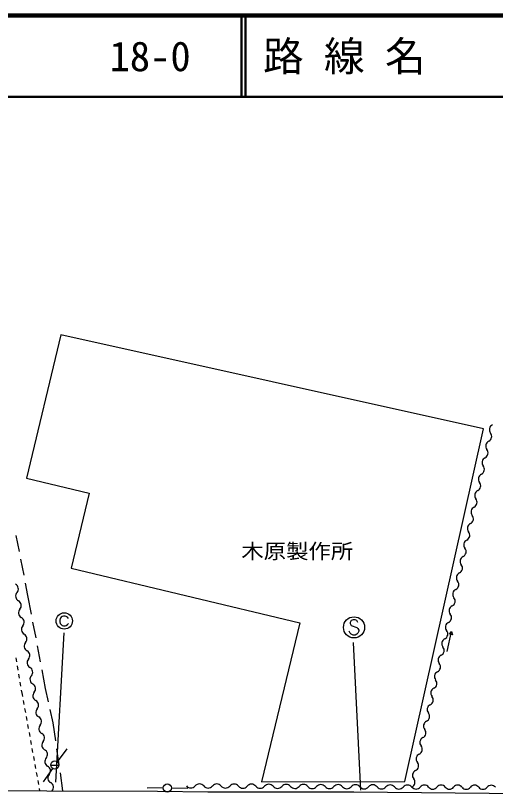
# Model space of a CAD drawing. Units: millimetres, scale not verified. Extents: x 40000 to 680000, y 20000 to 380000.
# Drawn here: x 149974 to 208946, y 284277 to 380000 of the extents above; entities that cross this region are included whole.
import ezdxf
from ezdxf.enums import TextEntityAlignment as Align

# ---------------------------------------------------------------- set-up
doc = ezdxf.new("R2010")
doc.units = ezdxf.units.MM
doc.header["$LTSCALE"] = 1000
for name, color, linetype, lineweight in [('M-BGD', 7, 'Continuous', 25), ('M-STR-STRC', 7, 'Continuous', 25), ('M-TTL', 2, 'Continuous', 140), ('M-TTL-LINE', 7, 'Continuous', 50)]:
    doc.layers.add(name, color=color, linetype=linetype, lineweight=lineweight)
doc.layers.add('M-TTL-TXT', color=7, linetype='Continuous')
doc.styles.add('ＭＳ ゴシック', font='')
doc.styles.get('ＭＳ ゴシック').set_extended_font_data('MS Gothic')

msp = doc.modelspace()

# ---------------------------------------------------------------- linework, layer by layer
at = {"layer": 'M-BGD'}
for p, q in [((150012, 316115), (150395, 314152)), ((150586, 313171), (150969, 311207)), ((151160, 310226), (151451, 308731)), ((151451, 308731), (151885, 306449)), ((152072, 305467), (152446, 303502)), ((203004, 301851), (203559, 304288)), ((203293, 303964), (203559, 304288)), ((203658, 303881), (203293, 303964)), ((203559, 304288), (203658, 303881)), ((152632, 302519), (153006, 300555)), ((150125, 300555), (150040, 301047)), ((150295, 299569), (150210, 300062)), ((150465, 298584), (150380, 299076)), ((153193, 299572), (153627, 297290)), ((150635, 297598), (150550, 298091)), ((150813, 296568), (150720, 297106)), ((153627, 297290), (153986, 295672)), ((150861, 296303), (150813, 296568)), ((151040, 295319), (150950, 295811)), ((151218, 294336), (151129, 294828)), ((154203, 294696), (154563, 293079)), ((151397, 293352), (151308, 293844)), ((154563, 293079), (154877, 290878)), ((151576, 292368), (151486, 292860)), ((151755, 291384), (151665, 291876)), ((151933, 290400), (151844, 290892)), ((152112, 289416), (152023, 289908)), ((155018, 289888), (155301, 287908)), ((155109, 288281), (156332, 289864)), ((152291, 288432), (152202, 288924)), ((152470, 287448), (152380, 287940)), ((154516, 287476), (153366, 285840)), ((154303, 287885), (155303, 287885)), ((152648, 286464), (152559, 286956)), ((155442, 286918), (155756, 284717)), ((152827, 285481), (152738, 285972)), ((180212, 285827), (197802, 285853)), ((152965, 284724), (152917, 284989)), ((168127, 285069), (166128, 285059)), ((169127, 285067), (171127, 285044))]:
    msp.add_line(p, q, dxfattribs=at)
for points in [[(155541, 340770), (151323, 323141), (159023, 321299), (156820, 312094), (184889, 305378), (180212, 285827)], [(197802, 285853), (207464, 329195), (155541, 340770)], [(97998, 309302), (92032, 302611), (86089, 296481), (80275, 290714), (75806, 286315), (75268, 285660), (75198, 285216), (75479, 284935), (84042, 284701), (111054, 284704), (140156, 284756), (167399, 284687), (173587, 284578), (191542, 284590), (220630, 284294), (245565, 284277), (258829, 284505), (264506, 292429), (271479, 302325)]]:
    msp.add_lwpolyline(points, dxfattribs=at)
for centre in [(154803, 287885), (168627, 285072)]:
    msp.add_circle(centre, 500, dxfattribs=at)
for centre, radius, start, end in [((208866, 329113), 662, 115.96953, 218.96376), ((207836, 328280), 662, 295.96953, 38.96376), ((208416, 327089), 662, 115.96953, 218.96376), ((207386, 326256), 662, 295.96953, 38.96376), ((207966, 325065), 662, 115.96953, 218.96376), ((206936, 324232), 662, 295.96953, 38.96376), ((207516, 323041), 662, 115.96953, 218.96376), ((206486, 322208), 662, 295.96953, 38.96376), ((207066, 321017), 662, 115.96953, 218.96376), ((206036, 320184), 662, 295.96953, 38.96376), ((206616, 318993), 662, 115.96953, 218.96376), ((205586, 318160), 662, 295.96953, 38.96376), ((206166, 316969), 662, 115.96953, 218.96376), ((205136, 316136), 662, 295.96953, 38.96376), ((205716, 314945), 662, 115.96953, 218.96376), ((204686, 314112), 662, 295.96953, 38.96376), ((205266, 312921), 662, 115.96953, 218.96376), ((204236, 312088), 662, 295.96953, 38.96376), ((204817, 310897), 662, 115.96953, 218.96376), ((203787, 310064), 662, 295.96953, 38.96376), ((149655, 309532), 663, 318.31249, 61.25842), ((204367, 308873), 662, 115.96953, 218.96376), ((150645, 308650), 663, 138.31249, 241.25842), ((203337, 308040), 662, 295.96953, 38.96376), ((150007, 307488), 663, 318.31249, 61.25842), ((203917, 306849), 662, 115.96953, 218.96376), ((150997, 306606), 663, 138.31249, 241.25842), ((202887, 306016), 662, 295.96953, 38.96376), ((150360, 305443), 663, 318.31249, 61.25842), ((203467, 304826), 662, 115.96953, 218.96376), ((151350, 304562), 663, 138.31249, 241.25842), ((202437, 303993), 662, 295.96953, 38.96376), ((150712, 303399), 663, 318.31249, 61.25842), ((151702, 302517), 663, 138.31249, 241.25842), ((203017, 302802), 662, 115.96953, 218.96376), ((151065, 301355), 663, 318.31249, 61.25842), ((201987, 301969), 662, 295.96953, 38.96376), ((152055, 300473), 663, 138.31249, 241.25842), ((202567, 300778), 662, 115.96953, 218.96376), ((151417, 299310), 663, 318.31249, 61.25842), ((201537, 299945), 662, 295.96953, 38.96376), ((152408, 298429), 663, 138.31249, 241.25842), ((202117, 298754), 662, 115.96953, 218.96376), ((151770, 297266), 663, 318.31249, 61.25842), ((201087, 297921), 662, 295.96953, 38.96376), ((152751, 296393), 651, 138.30339, 242.29125), ((201667, 296730), 662, 115.96953, 218.96376), ((152146, 295241), 651, 318.30339, 62.29125), ((200637, 295897), 662, 295.96953, 38.96376), ((201217, 294706), 662, 115.96953, 218.96376), ((153117, 294375), 651, 138.30339, 242.29125), ((200187, 293873), 662, 295.96953, 38.96376), ((152512, 293223), 651, 318.30339, 62.29125), ((200767, 292682), 662, 115.96953, 218.96376), ((153484, 292357), 651, 138.30339, 242.29125), ((199737, 291849), 662, 295.96953, 38.96376), ((152879, 291205), 651, 318.30339, 62.29125), ((200317, 290658), 662, 115.96953, 218.96376), ((153851, 290340), 651, 138.30339, 242.29125), ((199287, 289825), 662, 295.96953, 38.96376), ((153246, 289188), 651, 318.30339, 62.29125), ((199867, 288634), 662, 115.96953, 218.96376), ((154217, 288322), 651, 138.30339, 242.29125), ((198837, 287801), 662, 295.96953, 38.96376), ((153612, 287170), 651, 318.30339, 62.29125), ((199417, 286610), 662, 115.96953, 218.96376), ((154584, 286305), 651, 138.30339, 242.29125), ((153979, 285153), 651, 318.30339, 62.29125), ((171506, 285769), 693, 219.42424, 319.9665), ((172567, 284878), 693, 39.42424, 139.9665), ((173637, 285758), 693, 219.42424, 319.9665), ((174698, 284866), 693, 39.42424, 139.9665), ((175768, 285746), 693, 219.42424, 319.9665), ((176829, 284855), 693, 39.42424, 139.9665), ((177900, 285735), 693, 219.42424, 319.9665), ((178961, 284844), 693, 39.42424, 139.9665), ((180031, 285724), 693, 219.42424, 319.9665), ((181092, 284832), 693, 39.42424, 139.9665), ((182162, 285712), 693, 219.42424, 319.9665), ((183223, 284821), 693, 39.42424, 139.9665), ((184293, 285701), 693, 219.42424, 319.9665), ((185354, 284810), 693, 39.42424, 139.9665), ((187486, 284798), 693, 39.42424, 139.9665), ((189617, 284787), 693, 39.42424, 139.9665), ((191748, 284776), 693, 39.42424, 139.9665), ((193880, 284764), 693, 39.42424, 139.9665), ((196011, 284753), 693, 39.42424, 139.9665), ((198142, 284742), 693, 39.42424, 139.9665), ((198387, 285777), 662, 295.96953, 38.96376), ((200217, 284776), 652, 37.9535, 141.79926), ((202271, 284772), 652, 37.9535, 141.79926), ((204324, 284767), 652, 37.9535, 141.79926), ((206378, 284763), 652, 37.9535, 141.79926), ((208432, 284758), 652, 37.9535, 141.79926), ((186425, 285690), 693, 219.42424, 319.9665), ((188556, 285678), 693, 219.42424, 319.9665), ((190687, 285667), 693, 219.42424, 319.9665), ((192819, 285656), 693, 219.42424, 319.9665), ((194950, 285644), 693, 219.42424, 319.9665), ((197081, 285633), 693, 219.42424, 319.9665), ((199192, 285583), 652, 217.9535, 321.79926), ((201245, 285578), 652, 217.9535, 321.79926), ((203299, 285574), 652, 217.9535, 321.79926), ((205353, 285569), 652, 217.9535, 321.79926), ((207407, 285565), 652, 217.9535, 321.79926)]:
    msp.add_arc(centre, radius, start, end, dxfattribs=at)
at = {"layer": 'M-STR-STRC'}
for p, q in [((155458, 305898), (155408, 305698)), ((155408, 305698), (155408, 305498)), ((155408, 305498), (155458, 305298)), ((155558, 306048), (155458, 305898)), ((155708, 306148), (155558, 306048)), ((155858, 306198), (155708, 306148)), ((156058, 306198), (155858, 306198)), ((156208, 306148), (156058, 306198)), ((156358, 306048), (156208, 306148)), ((156458, 305898), (156358, 306048)), ((191216, 305636), (191098, 305399)), ((191098, 305399), (191098, 305281)), ((191452, 305754), (191216, 305636)), ((191689, 305754), (191452, 305754)), ((191925, 305636), (191689, 305754)), ((192043, 305399), (191925, 305636)), ((155458, 305298), (155558, 305148)), ((155558, 305148), (155708, 305048)), ((155708, 305048), (155858, 304998)), ((155858, 304998), (156058, 304998)), ((156058, 304998), (156208, 305048)), ((156208, 305048), (156358, 305148)), ((156358, 305148), (156458, 305298)), ((191098, 305281), (191216, 305045)), ((191216, 305045), (191925, 304808)), ((191925, 304808), (192043, 304690)), ((192043, 304690), (192161, 304454)), ((192161, 304454), (192161, 304336)), ((154926, 285765), (155933, 304155)), ((191098, 304099), (190979, 304336)), ((191216, 303981), (191098, 304099)), ((191452, 303863), (191216, 303981)), ((191689, 303863), (191452, 303863)), ((191925, 303981), (191689, 303863)), ((192043, 304099), (191925, 303981)), ((192161, 304336), (192043, 304099)), ((191466, 302944), (192361, 284783))]:
    msp.add_line(p, q, dxfattribs=at)
for centre, radius in [((155958, 305598), 1000), ((191570, 304808), 1300)]:
    msp.add_circle(centre, radius, dxfattribs=at)
at = {"layer": 'M-TTL'}
msp.add_line((680000, 380000), (40000, 380000), dxfattribs=at)
at = {"layer": 'M-TTL-LINE'}
for p, q in [((177750, 380000), (177750, 370000)), ((178250, 380000), (178250, 370000)), ((40000, 370000), (680000, 370000))]:
    msp.add_line(p, q, dxfattribs=at)

# ---------------------------------------------------------------- texts
at = {"layer": 'M-BGD', "style": 'ＭＳ ゴシック', "width": 1.1}
msp.add_text('木原製作所', height=1833, dxfattribs=at).set_placement((184592, 312708), align=Align.BOTTOM_CENTER)
at = {"layer": 'M-TTL-TXT', "style": 'ＭＳ ゴシック'}
for s, p in [('路 線 名', (180380, 375000)), ('18-0', (161521, 375000))]:
    msp.add_text(s, height=3666, dxfattribs=at).set_placement(p, align=Align.MIDDLE_LEFT)

doc.saveas('drawing.dxf')
